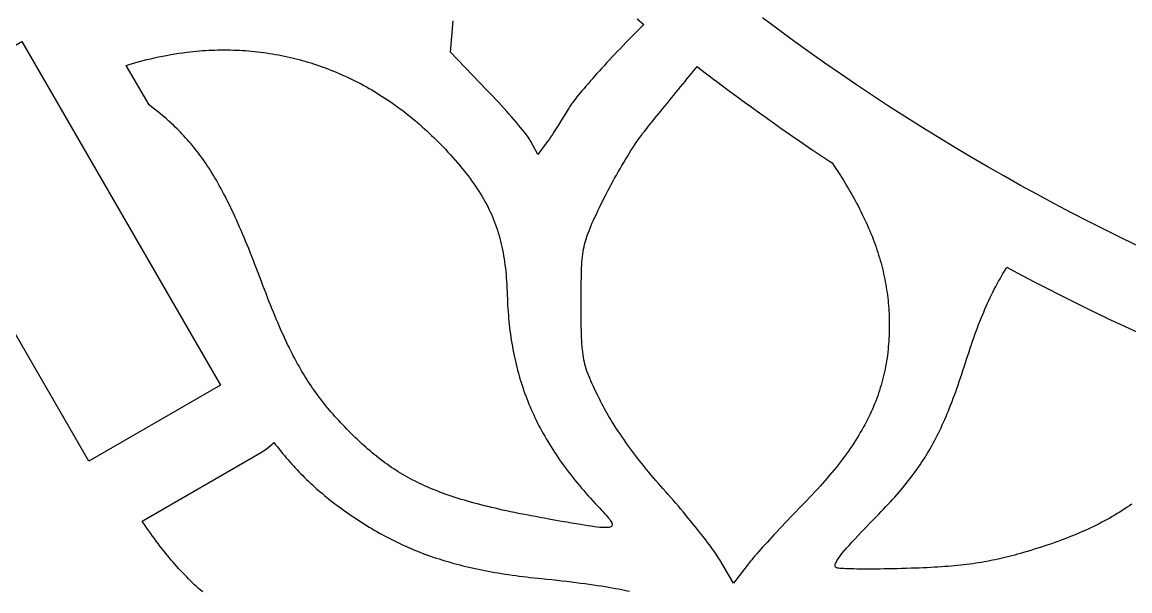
# Model space of a CAD drawing. Header units: millimetres. Extents: x 10 to 410, y 18 to 283.
# Drawn here: x 259.82 to 282.41, y 173.37 to 184.97 of the extents above; entities that cross this region are included whole.
import ezdxf

# ---------------------------------------------------------------- set-up
doc = ezdxf.new("R2010")
doc.units = ezdxf.units.MM
doc.layers.add('CUT', color=1, linetype='Continuous')

msp = doc.modelspace()

# ---------------------------------------------------------------- linework, layer by layer
at = {"layer": 'CUT'}
for points in [[(272.3642, 185.0379), (272.502, 184.9252), (272.4839, 184.9071), (272.4255, 184.849), (272.3672, 184.7909), (272.3089, 184.7324), (272.2509, 184.6736), (272.193, 184.6146), (272.1355, 184.5555), (272.0783, 184.4964), (272.0216, 184.4374), (271.9655, 184.3785), (271.9099, 184.3199), (271.8551, 184.2616), (271.8011, 184.2038), (271.7479, 184.1464), (271.6957, 184.0897), (271.6445, 184.0337), (271.5943, 183.9784), (271.5454, 183.924), (271.4977, 183.8706), (271.4513, 183.8182), (271.4064, 183.7669), (271.3629, 183.7169), (271.321, 183.6681), (271.2807, 183.6208), (271.2422, 183.575), (271.2055, 183.5307), (271.1706, 183.4881), (271.1377, 183.4472), (271.1069, 183.4082), (271.0782, 183.3712), (271.0516, 183.3361), (271.0274, 183.3031), (271.0055, 183.2724), (270.986, 183.2439), (270.969, 183.2178), (270.9547, 183.1941), (270.9167, 183.1296), (270.8771, 183.0636), (270.8365, 182.9968), (270.7954, 182.9302), (270.7542, 182.8646), (270.7137, 182.8008), (270.6742, 182.7396), (270.6363, 182.682), (270.6007, 182.6286), (270.5677, 182.5805), (270.538, 182.5383), (270.512, 182.503), (270.3385, 182.2733), (270.1992, 182.537), (270.1861, 182.5599), (270.1688, 182.5869), (270.1474, 182.618), (270.1223, 182.6527), (270.0936, 182.6909), (270.0614, 182.7323), (270.0261, 182.7767), (269.9877, 182.8239), (269.9466, 182.8736), (269.9029, 182.9256), (269.8567, 182.9797), (269.8084, 183.0356), (269.7581, 183.093), (269.706, 183.1518), (269.6524, 183.2117), (269.5973, 183.2725), (269.5411, 183.3339), (269.4839, 183.3957), (269.4259, 183.4576), (269.3673, 183.5195), (269.3084, 183.581), (268.5568, 184.3614), (268.6141, 184.9955)], [(282.627, 180.3837), (282.2733, 180.5543), (281.9211, 180.728), (281.5704, 180.9047), (281.2213, 181.0845), (280.8738, 181.2674), (280.5279, 181.4532), (280.1836, 181.6421), (279.8409, 181.834), (279.5, 182.0289), (279.1608, 182.2267), (278.8233, 182.4275), (278.4876, 182.6312), (278.1536, 182.8378), (277.8215, 183.0474), (277.4912, 183.2598), (277.1628, 183.4751), (276.8363, 183.6933), (276.5117, 183.9143), (276.1891, 184.1382), (275.8684, 184.3648), (275.5497, 184.5942), (275.233, 184.8264), (274.9183, 185.0614)], [(282.4527, 175.1426), (282.4042, 175.1091), (282.3553, 175.0761), (282.306, 175.0435), (282.2563, 175.0114), (282.206, 174.9798), (282.1553, 174.9487), (282.1041, 174.9179), (282.0524, 174.8876), (282.0001, 174.8578), (281.9473, 174.8283), (281.8939, 174.7992), (281.8399, 174.7706), (281.7852, 174.7423), (281.73, 174.7143), (281.674, 174.6868), (281.6175, 174.6596), (281.5602, 174.6327), (281.5022, 174.6062), (281.4435, 174.58), (281.384, 174.5541), (281.3238, 174.5285), (281.2628, 174.5032), (281.201, 174.4782), (281.1384, 174.4534), (281.0749, 174.429), (281.0106, 174.4047), (280.9454, 174.3808), (280.8793, 174.357), (280.8122, 174.3335), (280.7443, 174.3102), (280.6754, 174.2871), (280.6055, 174.2642), (280.5347, 174.2415), (280.4628, 174.2189), (280.3899, 174.1966), (280.316, 174.1743), (280.241, 174.1523), (280.1814, 174.1351), (280.1224, 174.1185), (280.0641, 174.1025), (280.0064, 174.0871), (279.9491, 174.0723), (279.8922, 174.0581), (279.8356, 174.0443), (279.7792, 174.0311), (279.723, 174.0185), (279.6668, 174.0063), (279.6105, 173.9947), (279.5542, 173.9835), (279.4976, 173.9728), (279.4408, 173.9626), (279.3835, 173.9528), (279.3259, 173.9435), (279.2677, 173.9346), (279.2088, 173.9261), (279.1493, 173.9181), (279.089, 173.9104), (279.0278, 173.9031), (278.9657, 173.8962), (278.9025, 173.8896), (278.8382, 173.8834), (278.7727, 173.8775), (278.706, 173.872), (278.6378, 173.8667), (278.5682, 173.8618), (278.4971, 173.8572), (278.4244, 173.8528), (278.3499, 173.8487), (278.2737, 173.8449), (278.1956, 173.8413), (278.1155, 173.8379), (278.0335, 173.8348), (277.9493, 173.8318), (277.8531, 173.8288), (277.7579, 173.826), (277.6639, 173.8236), (277.5714, 173.8216), (277.4805, 173.8198), (277.3916, 173.8183), (277.3049, 173.8172), (277.2207, 173.8164), (277.1393, 173.8159), (277.0609, 173.8157), (276.9857, 173.8158), (276.9141, 173.8162), (276.8463, 173.8169), (276.7826, 173.818), (276.7232, 173.8193), (276.6683, 173.8209), (276.6183, 173.8229), (276.5734, 173.8251), (276.5339, 173.8276), (276.5, 173.8305), (276.472, 173.8336), (276.4501, 173.837), (276.4346, 173.8407), (276.4198, 173.8475), (276.4091, 173.8572), (276.4026, 173.8699), (276.4004, 173.8858), (276.4026, 173.905), (276.4093, 173.9276), (276.4206, 173.9536), (276.4365, 173.9832), (276.4571, 174.0165), (276.4825, 174.0536), (276.5128, 174.0947), (276.5481, 174.1397), (276.5885, 174.1889), (276.634, 174.2424), (276.6847, 174.3001), (276.7407, 174.3624), (276.8021, 174.4292), (276.869, 174.5007), (276.9414, 174.5769), (277.0194, 174.6581), (277.1032, 174.7443), (277.1928, 174.8355), (277.244, 174.8877), (277.2941, 174.9392), (277.3431, 174.9902), (277.3911, 175.0405), (277.438, 175.0904), (277.484, 175.1397), (277.529, 175.1886), (277.573, 175.2371), (277.616, 175.2853), (277.6582, 175.3331), (277.6995, 175.3806), (277.7399, 175.4279), (277.7794, 175.475), (277.8182, 175.5219), (277.8561, 175.5686), (277.8933, 175.6153), (277.9297, 175.6619), (277.9654, 175.7086), (278.0003, 175.7552), (278.0346, 175.8019), (278.0683, 175.8488), (278.1013, 175.8958), (278.1336, 175.9429), (278.1654, 175.9903), (278.1966, 176.038), (278.2273, 176.086), (278.2575, 176.1343), (278.2871, 176.183), (278.3163, 176.2321), (278.345, 176.2817), (278.3733, 176.3318), (278.4012, 176.3824), (278.4287, 176.4337), (278.4558, 176.4855), (278.4826, 176.538), (278.5091, 176.5912), (278.5353, 176.6452), (278.5612, 176.6999), (278.5869, 176.7555), (278.6123, 176.8119), (278.6375, 176.8692), (278.6626, 176.9275), (278.6875, 176.9867), (278.7123, 177.047), (278.7369, 177.1083), (278.7615, 177.1707), (278.786, 177.2343), (278.8105, 177.299), (278.8349, 177.3649), (278.8594, 177.4321), (278.8838, 177.5006), (278.9084, 177.5705), (278.933, 177.6417), (278.9577, 177.7143), (278.9825, 177.7884), (279.0074, 177.864), (279.0326, 177.9411), (279.0579, 178.0198), (279.0834, 178.1), (279.1074, 178.1754), (279.1315, 178.2496), (279.1557, 178.3226), (279.1799, 178.3945), (279.2043, 178.4653), (279.2288, 178.535), (279.2534, 178.6037), (279.2781, 178.6713), (279.303, 178.7379), (279.3281, 178.8036), (279.3534, 178.8682), (279.3788, 178.932), (279.4045, 178.9948), (279.4304, 179.0567), (279.4565, 179.1178), (279.4829, 179.178), (279.5096, 179.2374), (279.5365, 179.2959), (279.5637, 179.3537), (279.5912, 179.4108), (279.619, 179.4671), (279.6472, 179.5227), (279.6757, 179.5776), (279.7046, 179.6319), (279.7338, 179.6855), (279.7634, 179.7385), (279.7934, 179.791), (279.8238, 179.8428), (279.8546, 179.8941), (279.8859, 179.9449), (279.9033, 179.9725), (280.1165, 179.8579), (280.1288, 179.8514), (280.4763, 179.6685), (280.4887, 179.6621), (280.8378, 179.4823), (280.8503, 179.4759), (281.2009, 179.2992), (281.2134, 179.293), (281.5656, 179.1193), (281.5782, 179.1132), (281.9319, 178.9425), (281.9445, 178.9365), (282.2997, 178.769), (282.3123, 178.7631), (282.6689, 178.5987)], [(263.5056, 173.3495), (263.464, 173.3858), (263.4226, 173.4227), (263.3815, 173.4601), (263.3406, 173.4981), (263.2999, 173.5366), (263.2595, 173.5756), (263.2192, 173.6153), (263.1792, 173.6555), (263.1393, 173.6963), (263.0996, 173.7377), (263.0601, 173.7798), (263.0208, 173.8224), (262.9816, 173.8657), (262.9426, 173.9096), (262.9037, 173.9542), (262.865, 173.9994), (262.8263, 174.0453), (262.7878, 174.0918), (262.7494, 174.1391), (262.7111, 174.187), (262.6729, 174.2356), (262.6348, 174.285), (262.5968, 174.3351), (262.5588, 174.3859), (262.5209, 174.4374), (262.4831, 174.4897), (262.4453, 174.5428), (262.4075, 174.5966), (262.3698, 174.6512), (262.332, 174.7066), (262.2943, 174.7627), (262.2723, 174.796), (264.6673, 176.1788), (264.7993, 176.2638), (264.9223, 176.3615), (264.9595, 176.3974), (264.9931, 176.3535), (265.0286, 176.3078), (265.0642, 176.2627), (265.1, 176.2182), (265.136, 176.1742), (265.1722, 176.1307), (265.2085, 176.0877), (265.2451, 176.0452), (265.2818, 176.0032), (265.3188, 175.9617), (265.356, 175.9206), (265.3934, 175.8801), (265.4311, 175.8399), (265.469, 175.8002), (265.5072, 175.761), (265.5456, 175.7221), (265.5842, 175.6837), (265.6232, 175.6457), (265.6624, 175.608), (265.7019, 175.5708), (265.7416, 175.5339), (265.7817, 175.4974), (265.8221, 175.4612), (265.8628, 175.4254), (265.9038, 175.3899), (265.9451, 175.3548), (265.9868, 175.3199), (266.0288, 175.2854), (266.0711, 175.2511), (266.1138, 175.2172), (266.1568, 175.1835), (266.2002, 175.1501), (266.244, 175.1169), (266.2882, 175.084), (266.3327, 175.0513), (266.3777, 175.0189), (266.43, 174.9816), (266.4823, 174.945), (266.5345, 174.909), (266.5868, 174.8735), (266.6389, 174.8387), (266.6911, 174.8044), (266.7434, 174.7707), (266.7956, 174.7376), (266.8479, 174.705), (266.9002, 174.673), (266.9526, 174.6415), (267.0051, 174.6106), (267.0576, 174.5803), (267.1103, 174.5505), (267.1631, 174.5212), (267.216, 174.4924), (267.2691, 174.4642), (267.3224, 174.4365), (267.3758, 174.4094), (267.4294, 174.3827), (267.4832, 174.3566), (267.5373, 174.3309), (267.5915, 174.3058), (267.646, 174.2811), (267.7008, 174.257), (267.7558, 174.2333), (267.8112, 174.2101), (267.8668, 174.1874), (267.9228, 174.1651), (267.979, 174.1433), (268.0356, 174.122), (268.0926, 174.1011), (268.1499, 174.0807), (268.2077, 174.0608), (268.2658, 174.0412), (268.3243, 174.0222), (268.3832, 174.0035), (268.4426, 173.9853), (268.5025, 173.9675), (268.5628, 173.9501), (268.6236, 173.9331), (268.6848, 173.9166), (268.7466, 173.9004), (268.8089, 173.8847), (268.8717, 173.8693), (268.9351, 173.8543), (268.999, 173.8397), (269.0635, 173.8255), (269.1286, 173.8117), (269.1943, 173.7983), (269.2607, 173.7852), (269.3276, 173.7724), (269.3952, 173.7601), (269.4634, 173.7481), (269.5324, 173.7364), (269.602, 173.7251), (269.6723, 173.7141), (269.7433, 173.7034), (269.815, 173.6931), (269.8875, 173.6831), (269.9607, 173.6734), (270.0347, 173.664), (270.1094, 173.655), (270.185, 173.6462), (270.2614, 173.6378), (270.3386, 173.6296), (270.4166, 173.6217), (270.5227, 173.6111), (270.627, 173.6002), (270.7295, 173.5892), (270.83, 173.5779), (270.9285, 173.5665), (271.0249, 173.5549), (271.1192, 173.5432), (271.2111, 173.5314), (271.3007, 173.5195), (271.3878, 173.5074), (271.4723, 173.4954), (271.5542, 173.4832), (271.6334, 173.4711), (271.7098, 173.4589), (271.7833, 173.4467), (271.8538, 173.4345), (271.9212, 173.4223), (271.9855, 173.4102), (272.0465, 173.3982), (272.1042, 173.3862), (272.1584, 173.3743), (272.2092, 173.3626)]]:
    msp.add_lwpolyline(points, dxfattribs=at)
for points in [[(263.8673, 177.5644), (261.1827, 176.0144), (257.1327, 183.0292), (259.8173, 184.5792)], [(263.7846, 181.7463), (263.7549, 181.7969), (263.7251, 181.8466), (263.6952, 181.8955), (263.6652, 181.9434), (263.635, 181.9906), (263.6047, 182.0369), (263.5743, 182.0825), (263.5436, 182.1273), (263.5128, 182.1714), (263.4818, 182.2147), (263.4505, 182.2574), (263.419, 182.2994), (263.3873, 182.3408), (263.3553, 182.3816), (263.3231, 182.4217), (263.2905, 182.4614), (263.2576, 182.5005), (263.2245, 182.539), (263.191, 182.5771), (263.1571, 182.6148), (263.1229, 182.652), (263.0883, 182.6888), (263.0533, 182.7252), (263.0179, 182.7613), (262.9822, 182.797), (262.9459, 182.8324), (262.9093, 182.8675), (262.8721, 182.9024), (262.8166, 182.9532), (262.7597, 183.0038), (262.7015, 183.054), (262.6425, 183.1037), (262.583, 183.1525), (262.5232, 183.2003), (262.4634, 183.2467), (262.4114, 183.2862), (261.9481, 184.0887), (262.0055, 184.1072), (262.073, 184.1278), (262.1432, 184.1482), (262.2158, 184.1684), (262.2906, 184.1882), (262.3673, 184.2075), (262.4457, 184.2264), (262.5255, 184.2446), (262.6065, 184.2622), (262.6884, 184.279), (262.7709, 184.295), (262.8539, 184.3101), (262.937, 184.3242), (263.02, 184.3372), (263.1026, 184.3491), (263.1846, 184.3598), (263.2482, 184.3673), (263.3117, 184.3742), (263.3752, 184.3804), (263.4386, 184.3859), (263.5019, 184.3908), (263.5652, 184.395), (263.6283, 184.3986), (263.6914, 184.4015), (263.7544, 184.4038), (263.8173, 184.4054), (263.8802, 184.4064), (263.9429, 184.4067), (264.0055, 184.4064), (264.0681, 184.4054), (264.1305, 184.4038), (264.1929, 184.4015), (264.2551, 184.3986), (264.3172, 184.395), (264.3792, 184.3909), (264.4411, 184.386), (264.5029, 184.3806), (264.5646, 184.3745), (264.6261, 184.3677), (264.6875, 184.3603), (264.7488, 184.3523), (264.8099, 184.3437), (264.8709, 184.3344), (264.9318, 184.3245), (264.9925, 184.314), (265.0531, 184.3028), (265.1136, 184.291), (265.1739, 184.2786), (265.234, 184.2656), (265.294, 184.2519), (265.3538, 184.2376), (265.4135, 184.2227), (265.473, 184.2071), (265.5323, 184.191), (265.5914, 184.1742), (265.6504, 184.1568), (265.7092, 184.1388), (265.7679, 184.1202), (265.8263, 184.101), (265.8846, 184.0811), (265.9427, 184.0606), (266.0005, 184.0396), (266.0582, 184.0179), (266.1157, 183.9956), (266.173, 183.9727), (266.2301, 183.9492), (266.287, 183.9251), (266.3437, 183.9003), (266.4002, 183.875), (266.4564, 183.8491), (266.5125, 183.8226), (266.5683, 183.7954), (266.6239, 183.7677), (266.6793, 183.7394), (266.7344, 183.7105), (266.7894, 183.6809), (266.844, 183.6508), (266.8985, 183.6201), (266.9527, 183.5888), (267.0067, 183.5569), (267.0604, 183.5244), (267.1139, 183.4914), (267.1671, 183.4577), (267.2201, 183.4235), (267.2728, 183.3886), (267.3252, 183.3532), (267.3774, 183.3172), (267.4293, 183.2806), (267.481, 183.2434), (267.5324, 183.2057), (267.5835, 183.1674), (267.6343, 183.1284), (267.6849, 183.089), (267.7351, 183.0489), (267.7851, 183.0083), (267.8348, 182.967), (267.8842, 182.9253), (267.9333, 182.8829), (267.9821, 182.84), (268.0307, 182.7965), (268.0789, 182.7524), (268.1268, 182.7078), (268.1744, 182.6626), (268.2216, 182.6168), (268.2686, 182.5705), (268.3153, 182.5236), (268.3616, 182.4761), (268.4076, 182.4281), (268.4533, 182.3795), (268.5058, 182.3227), (268.5569, 182.2666), (268.6066, 182.211), (268.655, 182.1558), (268.7022, 182.1012), (268.748, 182.047), (268.7925, 181.9932), (268.8357, 181.9398), (268.8777, 181.8867), (268.9185, 181.8339), (268.958, 181.7814), (268.9964, 181.729), (269.0335, 181.6769), (269.0695, 181.6249), (269.1042, 181.573), (269.1379, 181.5212), (269.1704, 181.4695), (269.2018, 181.4177), (269.2321, 181.3659), (269.2613, 181.3141), (269.2895, 181.2621), (269.3165, 181.21), (269.3426, 181.1577), (269.3676, 181.1052), (269.3916, 181.0525), (269.4147, 180.9994), (269.4367, 180.946), (269.4578, 180.8923), (269.4779, 180.8382), (269.4971, 180.7836), (269.5154, 180.7286), (269.5328, 180.6731), (269.5493, 180.617), (269.565, 180.5604), (269.5797, 180.5031), (269.5937, 180.4452), (269.6068, 180.3866), (269.6191, 180.3272), (269.6306, 180.2671), (269.6414, 180.2062), (269.6514, 180.1445), (269.6606, 180.0819), (269.6691, 180.0184), (269.6769, 179.954), (269.684, 179.8886), (269.6904, 179.8221), (269.6961, 179.7546), (269.7012, 179.686), (269.7056, 179.6163), (269.7094, 179.5455), (269.7126, 179.4734), (269.7153, 179.4001), (269.7177, 179.3319), (269.7206, 179.2641), (269.7241, 179.1967), (269.7281, 179.1298), (269.7327, 179.0634), (269.7378, 178.9973), (269.7435, 178.9317), (269.7497, 178.8665), (269.7564, 178.8017), (269.7637, 178.7373), (269.7716, 178.6734), (269.78, 178.6097), (269.789, 178.5465), (269.7986, 178.4837), (269.8087, 178.4212), (269.8194, 178.3591), (269.8307, 178.2973), (269.8425, 178.2359), (269.8549, 178.1749), (269.8679, 178.1142), (269.8815, 178.0538), (269.8957, 177.9937), (269.9105, 177.9339), (269.9258, 177.8745), (269.9418, 177.8154), (269.9584, 177.7565), (269.9755, 177.698), (269.9933, 177.6397), (270.0117, 177.5818), (270.0306, 177.524), (270.0502, 177.4666), (270.0704, 177.4094), (270.0913, 177.3525), (270.1127, 177.2958), (270.1348, 177.2394), (270.1575, 177.1831), (270.1808, 177.1272), (270.2047, 177.0714), (270.2293, 177.0158), (270.2546, 176.9605), (270.2804, 176.9053), (270.3069, 176.8504), (270.3341, 176.7956), (270.3619, 176.7411), (270.3904, 176.6866), (270.4195, 176.6324), (270.4492, 176.5783), (270.4797, 176.5244), (270.5107, 176.4706), (270.5425, 176.417), (270.5749, 176.3635), (270.608, 176.3101), (270.6418, 176.2569), (270.6762, 176.2037), (270.7113, 176.1507), (270.7471, 176.0978), (270.7836, 176.045), (270.8208, 175.9922), (270.8586, 175.9396), (270.8972, 175.887), (270.9364, 175.8345), (270.9764, 175.7821), (271.017, 175.7297), (271.0583, 175.6774), (271.1004, 175.6251), (271.1432, 175.5728), (271.1866, 175.5206), (271.2308, 175.4684), (271.2757, 175.4162), (271.3213, 175.3641), (271.3677, 175.3119), (271.4148, 175.2598), (271.4626, 175.2076), (271.5111, 175.1554), (271.5543, 175.1094), (271.595, 175.0658), (271.6333, 175.0247), (271.669, 174.986), (271.702, 174.9496), (271.7321, 174.9156), (271.7592, 174.8839), (271.7832, 174.8545), (271.8041, 174.8273), (271.8216, 174.8023), (271.8356, 174.7795), (271.8461, 174.7587), (271.8528, 174.7401), (271.8558, 174.7236), (271.8548, 174.709), (271.8498, 174.6965), (271.8406, 174.6859), (271.8271, 174.6772), (271.8092, 174.6704), (271.7867, 174.6655), (271.7596, 174.6624), (271.7278, 174.661), (271.691, 174.6614), (271.6492, 174.6635), (271.6023, 174.6673), (271.5501, 174.6727), (271.4926, 174.6797), (271.4295, 174.6883), (271.3609, 174.6984), (271.2865, 174.7101), (271.2062, 174.7232), (271.12, 174.7377), (271.0277, 174.7536), (270.9291, 174.7709), (270.8243, 174.7895), (270.7129, 174.8094), (270.595, 174.8305), (270.4704, 174.8529), (270.3788, 174.8694), (270.2887, 174.886), (270.2002, 174.9027), (270.1132, 174.9193), (270.0277, 174.936), (269.9437, 174.9528), (269.8611, 174.9696), (269.78, 174.9865), (269.7002, 175.0035), (269.6218, 175.0206), (269.5448, 175.0378), (269.469, 175.0552), (269.3946, 175.0726), (269.3214, 175.0903), (269.2495, 175.1081), (269.1787, 175.126), (269.1092, 175.1442), (269.0408, 175.1625), (268.9735, 175.1811), (268.9074, 175.1999), (268.8423, 175.2189), (268.7783, 175.2381), (268.7153, 175.2576), (268.6534, 175.2774), (268.5924, 175.2974), (268.5323, 175.3178), (268.4732, 175.3384), (268.415, 175.3593), (268.3577, 175.3806), (268.3012, 175.4022), (268.2456, 175.4241), (268.1907, 175.4464), (268.1366, 175.4691), (268.0833, 175.4921), (268.0307, 175.5156), (267.9787, 175.5394), (267.9275, 175.5637), (267.8769, 175.5884), (267.8269, 175.6135), (267.7775, 175.639), (267.7287, 175.6651), (267.6804, 175.6916), (267.6326, 175.7186), (267.5853, 175.746), (267.5385, 175.774), (267.4921, 175.8025), (267.4461, 175.8316), (267.4005, 175.8611), (267.3553, 175.8913), (267.3104, 175.9219), (267.2658, 175.9532), (267.2215, 175.9851), (267.1774, 176.0175), (267.1336, 176.0506), (267.09, 176.0843), (267.0466, 176.1186), (267.0033, 176.1535), (266.9601, 176.1892), (266.9171, 176.2255), (266.8741, 176.2624), (266.8311, 176.3001), (266.7882, 176.3384), (266.7453, 176.3775), (266.7024, 176.4173), (266.6594, 176.4578), (266.6163, 176.4991), (266.5731, 176.5412), (266.5298, 176.584), (266.4864, 176.6276), (266.4435, 176.6712), (266.4013, 176.7146), (266.3599, 176.7579), (266.3192, 176.8011), (266.2791, 176.8443), (266.2398, 176.8875), (266.201, 176.9307), (266.1629, 176.9739), (266.1253, 177.0172), (266.0884, 177.0606), (266.052, 177.1041), (266.0161, 177.1479), (265.9807, 177.1919), (265.9459, 177.2361), (265.9115, 177.2806), (265.8776, 177.3254), (265.8442, 177.3705), (265.8111, 177.4161), (265.7785, 177.4621), (265.7462, 177.5085), (265.7143, 177.5554), (265.6827, 177.6028), (265.6515, 177.6508), (265.6206, 177.6994), (265.5899, 177.7486), (265.5595, 177.7985), (265.5294, 177.849), (265.4994, 177.9003), (265.4697, 177.9523), (265.4402, 178.0051), (265.4108, 178.0588), (265.3815, 178.1133), (265.3524, 178.1686), (265.3286, 178.2149), (265.3247, 178.2247), (265.2764, 178.3188), (265.2656, 178.3405), (265.2368, 178.3998), (265.2081, 178.4602), (265.1793, 178.5216), (265.1505, 178.5842), (265.1217, 178.648), (265.0928, 178.7129), (265.0638, 178.7791), (265.0348, 178.8466), (265.0056, 178.9153), (264.9763, 178.9854), (264.9469, 179.0568), (264.9173, 179.1297), (264.8875, 179.2039), (264.8574, 179.2797), (264.8272, 179.3569), (264.7967, 179.4357), (264.7659, 179.516), (264.7349, 179.598), (264.7035, 179.6816), (264.6699, 179.771), (264.6367, 179.8588), (264.6038, 179.945), (264.5712, 180.0296), (264.5389, 180.1125), (264.5069, 180.194), (264.4751, 180.2739), (264.4436, 180.3522), (264.4123, 180.4292), (264.3813, 180.5046), (264.3504, 180.5786), (264.3198, 180.6512), (264.2893, 180.7225), (264.259, 180.7923), (264.2288, 180.8609), (264.1988, 180.9281), (264.1688, 180.9941), (264.139, 181.0588), (264.1093, 181.1223), (264.0797, 181.1845), (264.0501, 181.2456), (264.0206, 181.3055), (263.9911, 181.3643), (263.9617, 181.422), (263.9322, 181.4786), (263.9027, 181.5342), (263.8733, 181.5887), (263.8438, 181.6422), (263.8142, 181.6947)], [(276.9274, 181.1082), (276.9554, 181.0514), (276.9827, 180.9948), (277.0093, 180.9384), (277.0351, 180.8822), (277.0602, 180.8261), (277.0846, 180.7702), (277.1082, 180.7144), (277.1311, 180.6588), (277.1534, 180.6034), (277.1749, 180.548), (277.1957, 180.4928), (277.2158, 180.4377), (277.2352, 180.3827), (277.2538, 180.3278), (277.2718, 180.273), (277.2891, 180.2183), (277.3057, 180.1636), (277.3217, 180.1091), (277.3369, 180.0546), (277.3514, 180.0001), (277.3653, 179.9457), (277.3785, 179.8913), (277.391, 179.837), (277.4029, 179.7827), (277.4141, 179.7283), (277.4246, 179.6741), (277.4345, 179.6198), (277.4437, 179.5655), (277.4522, 179.5112), (277.4601, 179.4568), (277.4674, 179.4025), (277.474, 179.3481), (277.48, 179.2936), (277.4853, 179.2391), (277.49, 179.1846), (277.4941, 179.1299), (277.4975, 179.0752), (277.5003, 179.0205), (277.5025, 178.9656), (277.504, 178.9106), (277.505, 178.8556), (277.5053, 178.8004), (277.505, 178.7451), (277.5042, 178.6896), (277.5027, 178.6341), (277.5006, 178.5784), (277.4979, 178.5225), (277.4946, 178.4665), (277.4905, 178.4081), (277.4857, 178.35), (277.4801, 178.2922), (277.4738, 178.2347), (277.4668, 178.1776), (277.4591, 178.1207), (277.4505, 178.0641), (277.4413, 178.0078), (277.4312, 177.9517), (277.4204, 177.8959), (277.4089, 177.8403), (277.3965, 177.7849), (277.3834, 177.7297), (277.3695, 177.6747), (277.3547, 177.6199), (277.3392, 177.5653), (277.3229, 177.5109), (277.3057, 177.4566), (277.2877, 177.4024), (277.2689, 177.3484), (277.2493, 177.2945), (277.2288, 177.2406), (277.2075, 177.1869), (277.1853, 177.1333), (277.1622, 177.0797), (277.1383, 177.0262), (277.1136, 176.9727), (277.0879, 176.9193), (277.0614, 176.8659), (277.034, 176.8125), (277.0056, 176.7591), (276.9764, 176.7057), (276.9463, 176.6523), (276.9153, 176.5988), (276.8833, 176.5453), (276.8504, 176.4917), (276.8166, 176.4381), (276.7819, 176.3844), (276.7462, 176.3306), (276.7095, 176.2766), (276.6719, 176.2226), (276.6334, 176.1685), (276.5939, 176.1142), (276.5534, 176.0597), (276.5119, 176.0051), (276.4694, 175.9503), (276.426, 175.8954), (276.3815, 175.8402), (276.3361, 175.7849), (276.2896, 175.7293), (276.2421, 175.6734), (276.1936, 175.6174), (276.1441, 175.5611), (276.0935, 175.5045), (276.0419, 175.4476), (275.9893, 175.3905), (275.9356, 175.333), (275.8808, 175.2753), (275.825, 175.2172), (275.7681, 175.1588), (275.7118, 175.1011), (275.6553, 175.043), (275.5987, 174.9845), (275.5423, 174.9258), (275.486, 174.867), (275.4302, 174.8084), (275.3749, 174.75), (275.3202, 174.692), (275.2664, 174.6346), (275.2134, 174.5779), (275.1616, 174.5221), (275.1109, 174.4672), (275.0617, 174.4136), (275.0139, 174.3612), (274.9677, 174.3103), (274.9233, 174.2611), (274.8808, 174.2136), (274.8403, 174.168), (274.802, 174.1245), (274.7661, 174.0832), (274.7326, 174.0443), (274.7017, 174.008), (274.6735, 173.9743), (274.6483, 173.9434), (274.626, 173.9156), (274.6069, 173.8908), (274.3314, 173.5266), (274.0499, 174.0033), (274.032, 174.0329), (274.0113, 174.0653), (273.9881, 174.1004), (273.9624, 174.1381), (273.9344, 174.1782), (273.9042, 174.2206), (273.8718, 174.2651), (273.8374, 174.3117), (273.8011, 174.3602), (273.763, 174.4104), (273.7232, 174.4621), (273.6819, 174.5154), (273.6391, 174.5699), (273.5949, 174.6257), (273.5495, 174.6825), (273.5029, 174.7402), (273.4554, 174.7986), (273.4069, 174.8577), (273.3576, 174.9173), (273.3076, 174.9772), (273.2571, 175.0373), (273.206, 175.0976), (273.1547, 175.1577), (273.103, 175.2176), (273.0512, 175.2772), (272.9994, 175.3363), (272.9477, 175.3948), (272.8962, 175.4526), (272.8462, 175.5086), (272.7968, 175.5649), (272.7478, 175.6212), (272.6994, 175.6777), (272.6516, 175.7343), (272.6043, 175.7909), (272.5576, 175.8475), (272.5115, 175.9042), (272.4661, 175.9608), (272.4213, 176.0173), (272.3772, 176.0737), (272.3339, 176.13), (272.2912, 176.1862), (272.2493, 176.2422), (272.2082, 176.2979), (272.1678, 176.3534), (272.1283, 176.4086), (272.0896, 176.4636), (272.0517, 176.5181), (272.0148, 176.5724), (271.9787, 176.6262), (271.9436, 176.6796), (271.9093, 176.7325), (271.8761, 176.7849), (271.8438, 176.8369), (271.8126, 176.8882), (271.7824, 176.939), (271.7532, 176.9892), (271.7251, 177.0388), (271.6981, 177.0876), (271.6722, 177.1358), (271.6474, 177.1833), (271.6238, 177.23), (271.5884, 177.3013), (271.5552, 177.3687), (271.524, 177.4325), (271.4948, 177.493), (271.4676, 177.5506), (271.4423, 177.6057), (271.4188, 177.6584), (271.3971, 177.7093), (271.377, 177.7585), (271.3585, 177.8066), (271.3416, 177.8537), (271.3261, 177.9002), (271.3121, 177.9466), (271.2994, 177.993), (271.288, 178.0398), (271.2778, 178.0874), (271.2687, 178.1362), (271.2607, 178.1864), (271.2537, 178.2383), (271.2476, 178.2924), (271.2425, 178.3489), (271.2381, 178.4083), (271.2344, 178.4707), (271.2315, 178.5367), (271.2291, 178.6064), (271.2272, 178.6802), (271.2259, 178.7586), (271.2249, 178.8417), (271.2243, 178.93), (271.2239, 179.0238), (271.2237, 179.1233), (271.2237, 179.2291), (271.2237, 179.3304), (271.2238, 179.426), (271.2241, 179.5162), (271.2246, 179.6014), (271.2254, 179.6818), (271.2265, 179.7577), (271.2281, 179.8294), (271.2301, 179.8974), (271.2327, 179.9618), (271.2359, 180.023), (271.2398, 180.0813), (271.2445, 180.137), (271.25, 180.1905), (271.2563, 180.2419), (271.2636, 180.2918), (271.272, 180.3403), (271.2814, 180.3878), (271.292, 180.4346), (271.3038, 180.481), (271.3168, 180.5273), (271.3312, 180.5738), (271.3471, 180.6209), (271.3644, 180.6688), (271.3833, 180.7179), (271.4037, 180.7685), (271.4259, 180.8209), (271.4498, 180.8753), (271.4755, 180.9322), (271.5031, 180.9919), (271.5327, 181.0545), (271.5642, 181.1205), (271.5978, 181.1902), (271.6336, 181.2639), (271.6716, 181.3418), (271.7018, 181.4031), (271.7333, 181.4655), (271.7659, 181.5288), (271.7995, 181.5929), (271.8339, 181.6576), (271.8692, 181.7226), (271.9051, 181.7878), (271.9416, 181.8529), (271.9785, 181.9179), (272.0157, 181.9824), (272.053, 182.0464), (272.0905, 182.1096), (272.128, 182.1718), (272.1653, 182.2328), (272.2023, 182.2925), (272.2389, 182.3506), (272.2751, 182.407), (272.3106, 182.4614), (272.3454, 182.5137), (272.3794, 182.5637), (272.4124, 182.6111), (272.4443, 182.6559), (272.4751, 182.6977), (272.5045, 182.7365), (272.5325, 182.772), (272.5598, 182.8058), (272.5893, 182.8422), (272.6208, 182.8811), (272.6542, 182.9223), (272.6893, 182.9656), (272.7261, 183.0109), (272.7644, 183.058), (272.8041, 183.1067), (272.845, 183.157), (272.8871, 183.2086), (272.9301, 183.2614), (272.9741, 183.3153), (273.0187, 183.37), (273.064, 183.4254), (273.1097, 183.4814), (273.1558, 183.5378), (273.2021, 183.5945), (273.2485, 183.6512), (273.2949, 183.7079), (273.3411, 183.7643), (273.387, 183.8204), (273.4326, 183.8759), (273.4775, 183.9307), (273.5218, 183.9847), (273.5653, 184.0376), (273.5871, 184.0642), (273.6262, 184.034), (273.6373, 184.0255), (273.9499, 183.7878), (273.961, 183.7794), (274.2757, 183.5444), (274.2869, 183.5361), (274.6036, 183.3039), (274.6149, 183.2957), (274.9336, 183.0663), (274.9449, 183.0582), (275.2656, 182.8315), (275.2771, 182.8235), (275.5997, 182.5997), (275.6112, 182.5918), (275.9358, 182.3708), (275.9474, 182.363), (276.2739, 182.1448), (276.2856, 182.1371), (276.3414, 182.1005), (276.3761, 182.0487), (276.4164, 181.9878), (276.4558, 181.9273), (276.4945, 181.8671), (276.5324, 181.8071), (276.5695, 181.7475), (276.6059, 181.6881), (276.6414, 181.629), (276.6762, 181.5702), (276.7103, 181.5116), (276.7435, 181.4533), (276.7761, 181.3952), (276.8078, 181.3373), (276.8388, 181.2797), (276.8691, 181.2223), (276.8986, 181.1651)]]:
    msp.add_lwpolyline(points, close=True, dxfattribs=at)

doc.saveas('drawing.dxf')
